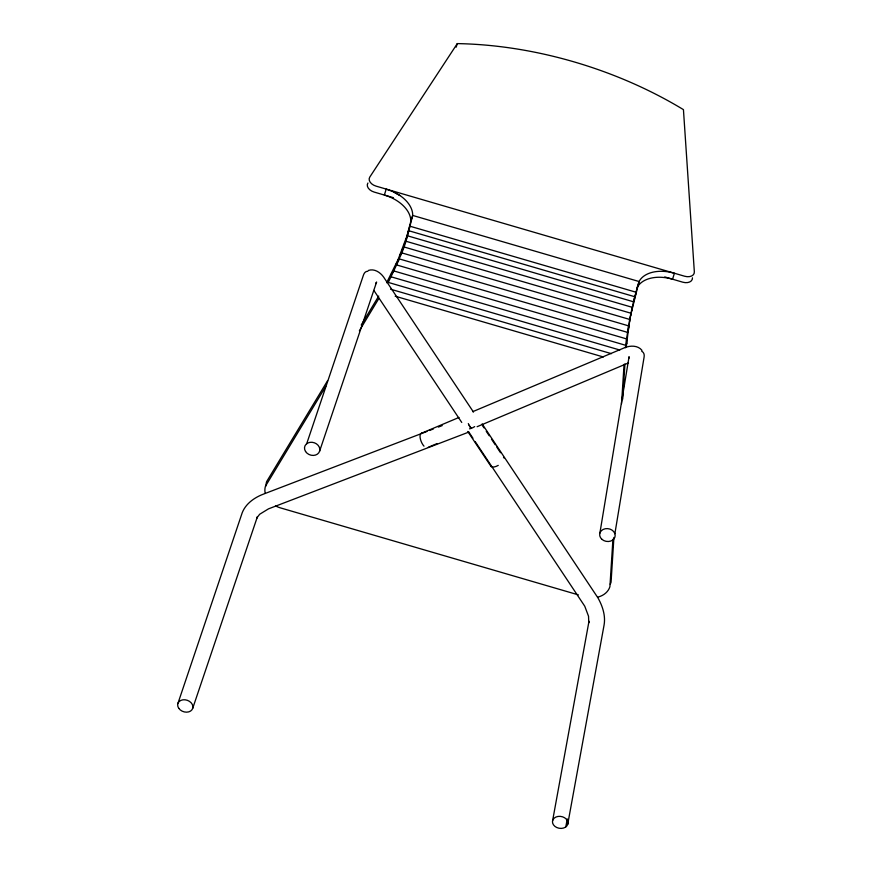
<?xml version="1.0" encoding="UTF-8"?>
<svg xmlns="http://www.w3.org/2000/svg" width="872" height="872" viewBox="0 0 872 872"><rect width="100%" height="100%" fill="white"/><g stroke="black" fill="none" stroke-linecap="round" stroke-linejoin="round"><path stroke-width="1.31" d="M612.929 539.278L609.909 586.714A20.873 16.666 14.2 0 1 598.105 597.048M621.551 403.714L624.058 364.409M613.91 537.435L611.065 582.158A20.873 16.666 14.2 0 1 610.237 584.186M622.706 399.169L624.952 363.918M386.634 282.735L398.079 259.594L408.903 230.775L634.892 296.763L633.454 302.094L637.203 287.477A32.569 20.928 17.6 0 1 672.552 279.204L674.427 273.252A32.569 20.928 17.6 0 0 639.067 281.525L629.617 319.414L626.227 347.47M406.973 235.963L410.81 221.379A32.569 20.928 17.6 0 0 384.345 195.045L386.22 189.104L393.414 191.807L399.921 195.502A32.569 20.928 17.6 0 1 412.685 215.428C408.26 232.159 405.164 249.883 395.779 264.696L628.014 332.505L630.859 313.201L403.987 246.961L402.243 249.523M625.388 347.797L628.45 325.823L399.387 258.94L398.079 259.594M630.587 316.198L632.167 307.304L405.927 241.239L404.052 244.727M599.892 533.065L629.072 356.692L628.941 358.294M614.88 533.708L644.092 357.117A23.697 10.039 -37.8 0 0 641.738 351.263M552.663 820.41L588.982 621.311L588.774 622.826L588.535 616.242L584.752 606.204L475.186 441.603M565.797 826.928L567.258 818.906M567.716 824.334A7.794 5.984 10.3 0 0 557.993 816.443A7.794 5.984 10.3 0 0 554.854 826.34A7.794 5.984 10.3 0 0 567.716 824.334L604.078 625.028C605.724 615.643 602.53 606.04 597.974 597.919L482.129 423.89M631.524 311.151L633.519 301.788L407.573 235.822L405.633 240.181M456.176 47.164L457.299 43.6A287.738 172.983 17.5 0 1 683.441 109.632L694.341 271.868A8.513 5.668 17.7 0 1 684.629 276.228L376.017 186.118A8.513 5.668 17.7 0 1 369.772 177.092L457.299 43.6M410.81 221.379L412.685 215.428L639.067 281.525L637.203 287.477M408.042 232.137L409.905 226.197L636.266 292.284L634.402 298.235M306.704 443.717L363.428 275.16A23.697 9.069 71.1 0 1 367.875 271.312M319.588 451.227L376.606 282.027L375.821 283.618L376.137 283.16M177.877 703.551L242.165 512.878C245.653 503.733 254.33 497.629 263.18 494.228L426.964 431.455M192.701 708.369L257.36 516.856L256.684 518.142L259.649 514.273L268.5 508.856L469.016 432.011M399.387 258.94L388.291 282.419L619.763 350.01M327.589 380.704L266.647 481.595A20.873 16.666 14.2 0 0 266.025 485.911M361.215 325.049L378.731 296.055M325.736 386.427L265.491 486.151A20.873 16.666 14.2 0 0 265.099 492.68M359.362 330.761L378.971 298.289M400.237 254.504L401.796 252.891L629.617 319.414L629.682 321.495M421.449 433.264L458.999 417.448M472.766 411.649L624.93 347.579M428.316 447.249L437.068 443.565M477.104 426.702L628.483 362.937M429.504 430.474L433.308 429.013M438.387 427.073L442.202 425.612M368.365 270.451C375.08 268.129 381.576 273.317 384.792 278.844L473.463 412.064M626.892 346.936C632.015 345.443 638.424 345.857 641.966 350.337M393.435 197.704L374.143 192.069A8.513 5.668 17.7 0 1 367.908 183.044M664.769 276.925L682.754 282.179A8.513 5.668 17.7 0 0 692.466 277.808M390.591 289.199L611.414 353.672M395.169 296.197L603.326 356.975M578.354 594.868L280.512 507.907A20.873 16.666 14.2 0 1 275.498 505.858M393.414 191.807L399.921 195.502M471.163 428.381L470.139 426.975A7.794 3.107 69 0 1 469.201 425.274M482.488 425.612L483.982 427.869M486.238 431.259L489.247 435.771M491.503 439.161L495.263 444.807M496.768 447.064L500.517 452.71M469.18 432.577L472.929 438.213M373.87 290.42L461.757 422.451M467.763 431.477L491.056 466.466M628.45 325.823L628.821 326.967M471.185 428.25A7.794 3.107 69 0 1 468.319 423.563M474.673 426.593A7.794 3.521 -33.6 0 1 469.528 428.817M498.25 465.386A7.794 3.521 -33.6 0 1 490.587 465.67M503.526 457.222A7.794 3.521 -33.6 0 1 503.994 458.018M423.988 446.159A7.794 3.226 67.2 0 1 420.108 437.526A7.794 3.226 67.2 0 1 422.375 433.319M626.641 343.503L625.649 345.301L391.201 276.838L390.939 274.691L394.046 271.007L626.456 338.87L626.641 343.503M178.76 708.304A7.794 6.006 18.6 0 0 191.982 709.764A7.794 6.006 18.6 0 0 185.115 699.802A7.794 6.006 18.6 0 0 178.76 708.304M305.56 451.511A7.794 6.442 18.6 0 0 318.836 452.732A7.794 6.442 18.6 0 0 312.1 442.289A7.794 6.442 18.6 0 0 305.56 451.511M601.996 539.387A7.794 6.42 9.4 0 0 614.934 537.043A7.794 6.42 9.4 0 0 605.321 528.737A7.794 6.42 9.4 0 0 601.996 539.387"/></g></svg>
